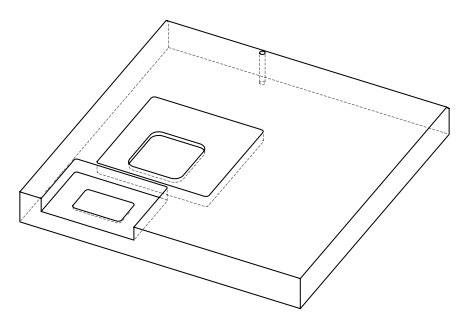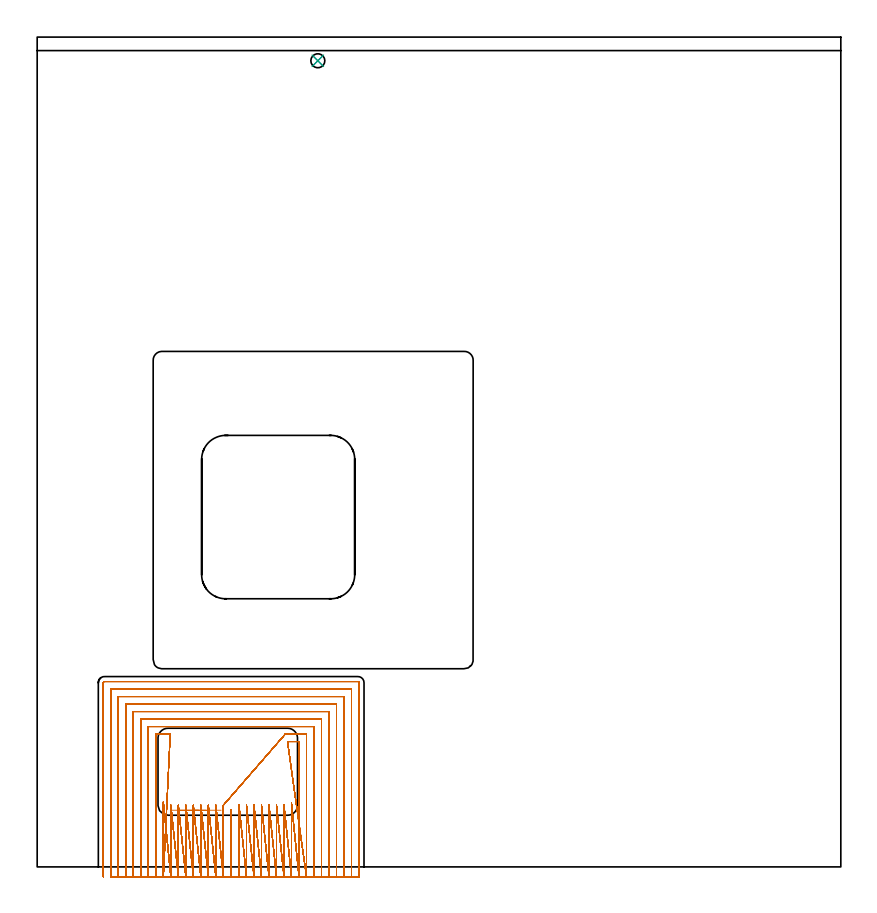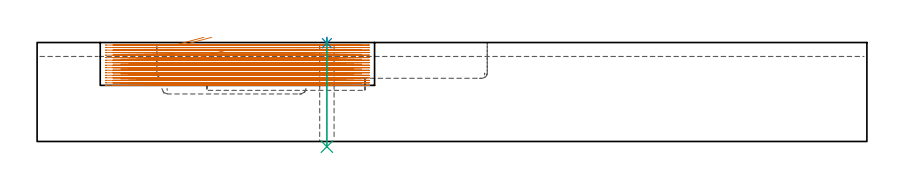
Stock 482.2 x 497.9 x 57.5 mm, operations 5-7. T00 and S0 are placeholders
(PLAN: 7 operations, 5 tool changes, 462 min)
(1 AREA_MILL | FG_CHAMFER_SURFACE | UGT0205_001 | 11.8 min | 15819 mm3)
(2 MILL_RECTANGULAR_POCKET | POCKET_RECTANGULAR_STRAIGHT | UGT0201_089 | Follow Part, ap 2.5, ae 75% | 29.92 min | 129161 mm3)
(3 MILL_RECTANGULAR_POCKET_1 | POCKET_RECTANGULAR_STRAIGHT_1 | UGT0201_089 | Follow Part, ap 2.5, ae 75% | 206.11 min | 758154 mm3)
(4 MILL_RECTANGULAR_POCKET_2 | POCKET_RECTANGULAR_STRAIGHT_2 | UGT0201_006 | Follow Part, ap 7, ae 75% | 1.87 min | 61788 mm3)
(5 MILL_SLOT | SLOT_PARTIAL_RECTANGULAR | NXT0201_008 | Follow Part, ap 1.5, ae 75% | 212.05 min | 345156 mm3)
(6 SPOT_DRILL | STEP1HOLE | NXT0321_9005460120000 | 0.03 min | 25 mm3)
(7 DRILL_THROUGH_HOLE_INTO_CENTER | STEP1HOLE | NXT0301_055 | 0.25 min | 3158 mm3)
(TOOL UGT0205_001 | Chamfer Mill 20 x 3 x 45 deg. | D20 FL50 Z2)
(TOOL UGT0201_089 | End mill 10 mm | D10 R3 FL22 Z4)
(TOOL UGT0201_006 | End Mill 28 mm | D28 FL25 Z2)
(TOOL NXT0201_008 | ENDMILL 6mm [2P460-0600-NA 1630] | D6 FL26 Z6)
(TOOL NXT0321_9005460120000 | NC Spot Drill, 142deg, 12mm, Carbide, Uncoated | D12 PA142 FL30 Z2)
(TOOL NXT0301_055 | Carbide Drill 8.4mm [860.1-0840-042A1-MM 2214] | D8.4 PA140 FL61 Z2)
(OP 5 MILL_SLOT)
G17 G21 G94 G90
T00 M6
G54
G17 G0 G90 X116.6 Y-6. S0 M3
G43 Z67.5 H1
Z56.035
G94 G1 Y-3. F250.
Y34. F500.
X116.2
Y-3.
Y-6. F250.
X121.1
Y-3.
Y34. F500.
Y37. F250.
X125.6 Y-6. F500.
Y-3. F250.
Y34. F500.
Y37. F250.
X130.1 Y-6. F500.
Y-3. F250.
Y34.001 F500.
Y37.001 F250.
X134.6 Y-6. F500.
Y-3. F250.
Y34.001 F500.
Y37.001 F250.
X139.1 Y-6. F500.
Y-3. F250.
Y34.001 F500.
Y37.001 F250.
X143.6 Y-6. F500.
Y-3. F250.
Y34.001 F500.
Y37.001 F250.
X148.1 Y-6. F500.
Y-3. F250.
Y34.001 F500.
Y37.001 F250.
X152.6 Y-6. F500.
Y-3. F250.
Y35.212 F500.
Y38.212 F250.
X157.1 Y-6. F500.
Y-3. F250.
Y75.2 F500.
X153.2
X150.2 F250.
X161.6 Y-6. F500.
Y-3. F250.
Y79.7 F500.
X151.865
X148.865 F250.
X111.7 Y37. F500.
Y34. F250.
Y-3. F500.
Y-6. F250.
X107.2 Y37. F500.
Y34. F250.
Y-3. F500.
Y-6. F250.
X102.7 Y37. F500.
Y34. F250.
Y-3. F500.
Y-6. F250.
X98.2 Y37. F500.
Y34. F250.
Y-3. F500.
Y-6. F250.
X93.7 Y37. F500.
Y34. F250.
Y-3. F500.
Y-6. F250.
X89.2 Y37. F500.
Y34. F250.
Y-3. F500.
Y-6. F250.
G0 X101.362 Y34. Z60.5
G1 X84.7 Z56.035
Y-3. F500.
Y-6. F250.
G0 X96.862 Y34. Z60.5
G1 X80.2 Z56.035
Y-3. F500.
Y-6. F250.
X75.7 Y38.938 F500.
Y35.938 F250.
Y-3. F500.
Y-6. F250.
X79.842 Y79.7 F500.
X76.842 F250.
X71.2 F500.
Y-3.
Y-6. F250.
X166.1
Y-3.
Y84.2 F500.
X66.7
Y-3.
Y-6. F250.
X170.6
Y-3.
Y88.7 F500.
X62.2
Y-3.
Y-6. F250.
X175.1
Y-3.
Y93.2 F500.
X57.7
Y-3.
Y-6. F250.
X179.6
Y-3.
Y97.7 F500.
X53.2
Y-3.
Y-6. F250.
X184.1
Y-3.
Y102.2 F500.
X48.7
Y-3.
Y-6. F250.
X188.6
Y-3.
Y106.7 F500.
X44.2
Y-3.
Y-6. F250.
X193.1
Y-3.
Y110.6 F500.
G3 X192.5 Y111.2 R0.6
G1 X40.3
G3 X39.7 Y110.6 R0.6
G1 Y-3.
Y-6. F250.
G0 X116.6 Z54.571
G1 Y-3.
Y34. F500.
X116.2
Y-3.
Y-6. F250.
X121.1
Y-3.
Y34. F500.
Y37. F250.
X125.6 Y-6. F500.
Y-3. F250.
Y34. F500.
Y37. F250.
X130.1 Y-6. F500.
Y-3. F250.
Y34.001 F500.
Y37.001 F250.
X134.6 Y-6. F500.
Y-3. F250.
Y34.001 F500.
Y37.001 F250.
X139.1 Y-6. F500.
Y-3. F250.
Y34.001 F500.
Y37.001 F250.
X143.6 Y-6. F500.
Y-3. F250.
Y34.001 F500.
Y37.001 F250.
X148.1 Y-6. F500.
Y-3. F250.
Y34.001 F500.
Y37.001 F250.
X152.6 Y-6. F500.
Y-3. F250.
Y35.212 F500.
Y38.212 F250.
X157.1 Y-6. F500.
Y-3. F250.
Y75.2 F500.
X153.2
X150.2 F250.
X161.6 Y-6. F500.
Y-3. F250.
Y79.7 F500.
X151.865
X148.865 F250.
X111.7 Y37. F500.
Y34. F250.
Y-3. F500.
Y-6. F250.
X107.2 Y37. F500.
Y34. F250.
Y-3. F500.
Y-6. F250.
X102.7 Y37. F500.
Y34. F250.
Y-3. F500.
Y-6. F250.
X98.2 Y37. F500.
Y34. F250.
Y-3. F500.
Y-6. F250.
X93.7 Y37. F500.
Y34. F250.
Y-3. F500.
Y-6. F250.
X89.2 Y37. F500.
Y34. F250.
Y-3. F500.
Y-6. F250.
X84.7 Y37. F500.
Y34. F250.
Y-3. F500.
Y-6. F250.
X80.2 Y37. F500.
Y34. F250.
Y-3. F500.
Y-6. F250.
X75.7 Y38.938 F500.
Y35.938 F250.
Y-3. F500.
Y-6. F250.
X79.842 Y79.7 F500.
X76.842 F250.
X71.2 F500.
Y-3.
Y-6. F250.
X166.1
Y-3.
Y84.2 F500.
X66.7
Y-3.
Y-6. F250.
X170.6
Y-3.
Y88.7 F500.
X62.2
Y-3.
Y-6. F250.
X175.1
Y-3.
Y93.2 F500.
X57.7
Y-3.
Y-6. F250.
X179.6
Y-3.
Y97.7 F500.
X53.2
Y-3.
Y-6. F250.
X184.1
Y-3.
Y102.2 F500.
X48.7
Y-3.
Y-6. F250.
X188.6
Y-3.
Y106.7 F500.
X44.2
Y-3.
Y-6. F250.
X193.1
Y-3.
Y110.6 F500.
G3 X192.5 Y111.2 R0.6
G1 X40.3
G3 X39.7 Y110.6 R0.6
G1 Y-3.
Y-6. F250.
G0 X116.6 Z53.106
G1 Y-3.
Y34. F500.
X116.2
Y-3.
Y-6. F250.
X121.1
Y-3.
Y34. F500.
Y37. F250.
X125.6 Y-6. F500.
Y-3. F250.
Y34. F500.
Y37. F250.
X130.1 Y-6. F500.
Y-3. F250.
Y34.001 F500.
Y37.001 F250.
X134.6 Y-6. F500.
Y-3. F250.
Y34.001 F500.
Y37.001 F250.
X139.1 Y-6. F500.
Y-3. F250.
Y34.001 F500.
Y37.001 F250.
X143.6 Y-6. F500.
Y-3. F250.
Y34.001 F500.
Y37.001 F250.
X148.1 Y-6. F500.
Y-3. F250.
Y34.001 F500.
Y37.001 F250.
X152.6 Y-6. F500.
Y-3. F250.
Y35.212 F500.
Y38.212 F250.
X157.1 Y-6. F500.
Y-3. F250.
Y75.2 F500.
X153.2
X150.2 F250.
X161.6 Y-6. F500.
Y-3. F250.
Y79.7 F500.
X151.865
X148.865 F250.
X111.7 Y37. F500.
Y34. F250.
Y-3. F500.
Y-6. F250.
X107.2 Y37. F500.
Y34. F250.
Y-3. F500.
Y-6. F250.
X102.7 Y37. F500.
Y34. F250.
Y-3. F500.
Y-6. F250.
X98.2 Y37. F500.
Y34. F250.
Y-3. F500.
Y-6. F250.
X93.7 Y37. F500.
Y34. F250.
Y-3. F500.
Y-6. F250.
X89.2 Y37. F500.
Y34. F250.
Y-3. F500.
Y-6. F250.
X84.7 Y37. F500.
Y34. F250.
Y-3. F500.
Y-6. F250.
X80.2 Y37. F500.
Y34. F250.
Y-3. F500.
Y-6. F250.
X75.7 Y38.938 F500.
Y35.938 F250.
Y-3. F500.
Y-6. F250.
X79.842 Y79.7 F500.
X76.842 F250.
X71.2 F500.
Y-3.
Y-6. F250.
X166.1
Y-3.
Y84.2 F500.
X66.7
Y-3.
Y-6. F250.
X170.6
Y-3.
Y88.7 F500.
X62.2
Y-3.
Y-6. F250.
X175.1
Y-3.
Y93.2 F500.
X57.7
Y-3.
Y-6. F250.
X179.6
Y-3.
Y97.7 F500.
X53.2
Y-3.
Y-6. F250.
X184.1
Y-3.
Y102.2 F500.
X48.7
Y-3.
Y-6. F250.
X188.6
Y-3.
Y106.7 F500.
X44.2
Y-3.
Y-6. F250.
X193.1
Y-3.
Y110.6 F500.
G3 X192.5 Y111.2 R0.6
G1 X40.3
G3 X39.7 Y110.6 R0.6
G1 Y-3.
Y-6. F250.
G0 X116.6 Z51.641
G1 Y-3.
Y34. F500.
X116.2
Y-3.
Y-6. F250.
X121.1
Y-3.
Y34. F500.
Y37. F250.
X125.6 Y-6. F500.
Y-3. F250.
Y34. F500.
Y37. F250.
X130.1 Y-6. F500.
Y-3. F250.
Y34.001 F500.
Y37.001 F250.
X134.6 Y-6. F500.
Y-3. F250.
Y34.001 F500.
Y37.001 F250.
X139.1 Y-6. F500.
Y-3. F250.
Y34.001 F500.
Y37.001 F250.
X143.6 Y-6. F500.
Y-3. F250.
Y34.001 F500.
Y37.001 F250.
X148.1 Y-6. F500.
Y-3. F250.
Y34.001 F500.
Y37.001 F250.
X152.6 Y-6. F500.
Y-3. F250.
Y35.212 F500.
Y38.212 F250.
X157.1 Y-6. F500.
Y-3. F250.
Y75.2 F500.
X153.2
X150.2 F250.
X161.6 Y-6. F500.
Y-3. F250.
Y79.7 F500.
X151.865
X148.865 F250.
X111.7 Y37. F500.
Y34. F250.
Y-3. F500.
Y-6. F250.
X107.2 Y37. F500.
Y34. F250.
Y-3. F500.
Y-6. F250.
X102.7 Y37. F500.
Y34. F250.
Y-3. F500.
Y-6. F250.
X98.2 Y37. F500.
Y34. F250.
Y-3. F500.
Y-6. F250.
X93.7 Y37. F500.
Y34. F250.
Y-3. F500.
Y-6. F250.
X89.2 Y37. F500.
Y34. F250.
Y-3. F500.
Y-6. F250.
X84.7 Y37. F500.
Y34. F250.
Y-3. F500.
Y-6. F250.
X80.2 Y37. F500.
Y34. F250.
Y-3. F500.
Y-6. F250.
X75.7 Y38.94 F500.
Y35.94 F250.
Y-3. F500.
Y-6. F250.
X79.842 Y79.7 F500.
X76.842 F250.
X71.2 F500.
Y-3.
Y-6. F250.
X166.1
Y-3.
Y84.2 F500.
X66.7
Y-3.
Y-6. F250.
X170.6
Y-3.
Y88.7 F500.
X62.2
Y-3.
Y-6. F250.
X175.1
Y-3.
Y93.2 F500.
X57.7
Y-3.
Y-6. F250.
X179.6
Y-3.
Y97.7 F500.
X53.2
Y-3.
Y-6. F250.
X184.1
Y-3.
Y102.2 F500.
X48.7
Y-3.
Y-6. F250.
X188.6
Y-3.
Y106.7 F500.
X44.2
Y-3.
Y-6. F250.
X193.1
Y-3.
Y110.6 F500.
G3 X192.5 Y111.2 R0.6
G1 X40.3
G3 X39.7 Y110.6 R0.6
G1 Y-3.
Y-6. F250.
G0 X116.6 Z50.176
G1 Y-3.
Y34. F500.
X116.2
Y-3.
Y-6. F250.
X121.1
Y-3.
Y34. F500.
Y37. F250.
X125.6 Y-6. F500.
Y-3. F250.
Y34. F500.
Y37. F250.
X130.1 Y-6. F500.
Y-3. F250.
Y34.001 F500.
Y37.001 F250.
X134.6 Y-6. F500.
Y-3. F250.
Y34.001 F500.
Y37.001 F250.
X139.1 Y-6. F500.
Y-3. F250.
Y34.001 F500.
Y37.001 F250.
X143.6 Y-6. F500.
Y-3. F250.
Y34.001 F500.
Y37.001 F250.
X148.1 Y-6. F500.
Y-3. F250.
Y34.001 F500.
Y37.001 F250.
X152.6 Y-6. F500.
Y-3. F250.
Y35.212 F500.
Y38.212 F250.
X157.1 Y-6. F500.
Y-3. F250.
Y75.2 F500.
X153.2
X150.2 F250.
X161.6 Y-6. F500.
Y-3. F250.
Y79.7 F500.
X151.865
X148.865 F250.
X111.7 Y37. F500.
Y34. F250.
Y-3. F500.
Y-6. F250.
X107.2 Y37. F500.
Y34. F250.
Y-3. F500.
Y-6. F250.
X102.7 Y37. F500.
Y34. F250.
Y-3. F500.
Y-6. F250.
X98.2 Y37. F500.
Y34. F250.
Y-3. F500.
Y-6. F250.
X93.7 Y37. F500.
Y34. F250.
Y-3. F500.
Y-6. F250.
X89.2 Y37. F500.
Y34. F250.
Y-3. F500.
Y-6. F250.
X84.7 Y37. F500.
Y34. F250.
Y-3. F500.
Y-6. F250.
X80.2 Y37. F500.
Y34. F250.
Y-3. F500.
Y-6. F250.
X75.7 Y38.94 F500.
Y35.94 F250.
Y-3. F500.
Y-6. F250.
X79.842 Y79.7 F500.
X76.842 F250.
X71.2 F500.
Y-3.
Y-6. F250.
X166.1
Y-3.
Y84.2 F500.
X66.7
Y-3.
Y-6. F250.
X170.6
Y-3.
Y88.7 F500.
X62.2
Y-3.
Y-6. F250.
X175.1
Y-3.
Y93.2 F500.
X57.7
Y-3.
Y-6. F250.
X179.6
Y-3.
Y97.7 F500.
X53.2
Y-3.
Y-6. F250.
X184.1
Y-3.
Y102.2 F500.
X48.7
Y-3.
Y-6. F250.
X188.6
Y-3.
Y106.7 F500.
X44.2
Y-3.
Y-6. F250.
X193.1
Y-3.
Y110.6 F500.
G3 X192.5 Y111.2 R0.6
G1 X40.3
G3 X39.7 Y110.6 R0.6
G1 Y-3.
Y-6. F250.
G0 X116.6 Z48.712
G1 Y-3.
Y34. F500.
X116.2
Y-3.
Y-6. F250.
X121.1
Y-3.
Y34. F500.
Y37. F250.
X125.6 Y-6. F500.
Y-3. F250.
Y34. F500.
Y37. F250.
X130.1 Y-6. F500.
Y-3. F250.
Y34.001 F500.
Y37.001 F250.
X134.6 Y-6. F500.
Y-3. F250.
Y34.001 F500.
Y37.001 F250.
X139.1 Y-6. F500.
Y-3. F250.
Y34.001 F500.
Y37.001 F250.
X143.6 Y-6. F500.
Y-3. F250.
Y34.001 F500.
Y37.001 F250.
X148.1 Y-6. F500.
Y-3. F250.
Y34.001 F500.
Y37.001 F250.
X152.6 Y-6. F500.
Y-3. F250.
Y35.213 F500.
Y38.213 F250.
X157.1 Y-6. F500.
Y-3. F250.
Y75.2 F500.
X153.2
X150.2 F250.
X161.6 Y-6. F500.
Y-3. F250.
Y79.7 F500.
X151.865
X148.865 F250.
X111.7 Y37. F500.
Y34. F250.
Y-3. F500.
Y-6. F250.
X107.2 Y37. F500.
Y34. F250.
Y-3. F500.
Y-6. F250.
X102.7 Y37. F500.
Y34. F250.
Y-3. F500.
Y-6. F250.
X98.2 Y37. F500.
Y34. F250.
Y-3. F500.
Y-6. F250.
G0 X110.362 Y34. Z53.176
G1 X93.7 Z48.712
Y-3. F500.
Y-6. F250.
X89.2 Y37. F500.
Y34. F250.
Y-3. F500.
Y-6. F250.
X84.7 Y37. F500.
Y34. F250.
Y-3. F500.
Y-6. F250.
X80.2 Y37. F500.
Y34. F250.
Y-3. F500.
Y-6. F250.
X75.7 Y38.939 F500.
Y35.939 F250.
Y-3. F500.
Y-6. F250.
X79.842 Y79.7 F500.
X76.842 F250.
X71.2 F500.
Y-3.
Y-6. F250.
X166.1
Y-3.
Y84.2 F500.
X66.7
Y-3.
Y-6. F250.
X170.6
Y-3.
Y88.7 F500.
X62.2
Y-3.
Y-6. F250.
X175.1
Y-3.
Y93.2 F500.
X57.7
Y-3.
Y-6. F250.
X179.6
Y-3.
Y97.7 F500.
X53.2
Y-3.
Y-6. F250.
X184.1
Y-3.
Y102.2 F500.
X48.7
Y-3.
Y-6. F250.
X188.6
Y-3.
Y106.7 F500.
X44.2
Y-3.
Y-6. F250.
X193.1
Y-3.
Y110.6 F500.
G3 X192.5 Y111.2 R0.6
G1 X40.3
G3 X39.7 Y110.6 R0.6
G1 Y-3.
Y-6. F250.
G0 X116.6 Z47.247
G1 Y-3.
Y34. F500.
X116.2
Y-3.
Y-6. F250.
X121.1
Y-3.
Y34. F500.
Y37. F250.
X125.6 Y-6. F500.
Y-3. F250.
Y34. F500.
Y37. F250.
X130.1 Y-6. F500.
Y-3. F250.
Y34.001 F500.
Y37.001 F250.
X134.6 Y-6. F500.
Y-3. F250.
Y34.001 F500.
Y37.001 F250.
X139.1 Y-6. F500.
Y-3. F250.
Y34.001 F500.
Y37.001 F250.
X143.6 Y-6. F500.
Y-3. F250.
Y34.001 F500.
Y37.001 F250.
X148.1 Y-6. F500.
Y-3. F250.
Y34.001 F500.
Y37.001 F250.
X152.6 Y-6. F500.
Y-3. F250.
Y35.213 F500.
Y38.213 F250.
X157.1 Y-6. F500.
Y-3. F250.
Y75.2 F500.
X153.2
X150.2 F250.
X161.6 Y-6. F500.
Y-3. F250.
Y79.7 F500.
X151.865
X148.865 F250.
X111.7 Y37. F500.
Y34. F250.
Y-3. F500.
Y-6. F250.
X107.2 Y37. F500.
Y34. F250.
Y-3. F500.
Y-6. F250.
X102.7 Y37. F500.
Y34. F250.
Y-3. F500.
Y-6. F250.
X98.2 Y37. F500.
Y34. F250.
Y-3. F500.
Y-6. F250.
X93.7 Y37. F500.
Y34. F250.
Y-3. F500.
Y-6. F250.
X89.2 Y37. F500.
Y34. F250.
Y-3. F500.
Y-6. F250.
X84.7 Y37. F500.
Y34. F250.
Y-3. F500.
Y-6. F250.
X80.2 Y37. F500.
Y34. F250.
Y-3. F500.
Y-6. F250.
X75.7 Y38.939 F500.
Y35.939 F250.
Y-3. F500.
Y-6. F250.
X79.842 Y79.7 F500.
X76.842 F250.
X71.2 F500.
Y-3.
Y-6. F250.
X166.1
Y-3.
Y84.2 F500.
X66.7
Y-3.
Y-6. F250.
X170.6
Y-3.
Y88.7 F500.
X62.2
Y-3.
Y-6. F250.
X175.1
Y-3.
Y93.2 F500.
X57.7
Y-3.
Y-6. F250.
X179.6
Y-3.
Y97.7 F500.
X53.2
Y-3.
Y-6. F250.
X184.1
Y-3.
Y102.2 F500.
X48.7
Y-3.
Y-6. F250.
X188.6
Y-3.
Y106.7 F500.
X44.2
Y-3.
Y-6. F250.
X193.1
Y-3.
Y110.6 F500.
G3 X192.5 Y111.2 R0.6
G1 X40.3
G3 X39.7 Y110.6 R0.6
G1 Y-3.
Y-6. F250.
G0 X116.6 Z45.782
G1 Y-3.
Y34. F500.
X116.2
Y-3.
Y-6. F250.
X121.1
Y-3.
Y34. F500.
Y37. F250.
X125.6 Y-6. F500.
Y-3. F250.
Y34. F500.
Y37. F250.
X130.1 Y-6. F500.
Y-3. F250.
Y34.001 F500.
Y37.001 F250.
X134.6 Y-6. F500.
Y-3. F250.
Y34.001 F500.
Y37.001 F250.
X139.1 Y-6. F500.
Y-3. F250.
Y34.001 F500.
Y37.001 F250.
X143.6 Y-6. F500.
Y-3. F250.
Y34.001 F500.
Y37.001 F250.
X148.1 Y-6. F500.
Y-3. F250.
Y34.001 F500.
Y37.001 F250.
X152.6 Y-6. F500.
Y-3. F250.
Y35.212 F500.
Y38.212 F250.
X157.1 Y-6. F500.
Y-3. F250.
Y75.2 F500.
X153.2
X150.2 F250.
X161.6 Y-6. F500.
Y-3. F250.
Y79.7 F500.
X151.865
X148.865 F250.
X111.7 Y37. F500.
Y34. F250.
Y-3. F500.
Y-6. F250.
X107.2 Y37. F500.
Y34. F250.
Y-3. F500.
Y-6. F250.
X102.7 Y37. F500.
Y34. F250.
Y-3. F500.
Y-6. F250.
X98.2 Y37. F500.
Y34. F250.
Y-3. F500.
Y-6. F250.
X93.7 Y37. F500.
Y34. F250.
Y-3. F500.
Y-6. F250.
X89.2 Y37. F500.
Y34. F250.
Y-3. F500.
Y-6. F250.
X84.7 Y37. F500.
Y34. F250.
Y-3. F500.
Y-6. F250.
X80.2 Y37. F500.
Y34. F250.
Y-3. F500.
Y-6. F250.
X75.7 Y38.938 F500.
Y35.938 F250.
Y-3. F500.
Y-6. F250.
X79.842 Y79.7 F500.
X76.842 F250.
X71.2 F500.
Y-3.
Y-6. F250.
X166.1
Y-3.
Y84.2 F500.
X66.7
Y-3.
Y-6. F250.
X170.6
Y-3.
Y88.7 F500.
X62.2
Y-3.
Y-6. F250.
X175.1
Y-3.
Y93.2 F500.
X57.7
Y-3.
Y-6. F250.
X179.6
Y-3.
Y97.7 F500.
X53.2
Y-3.
Y-6. F250.
X184.1
Y-3.
Y102.2 F500.
X48.7
Y-3.
Y-6. F250.
X188.6
Y-3.
Y106.7 F500.
X44.2
Y-3.
Y-6. F250.
X193.1
Y-3.
Y110.6 F500.
G3 X192.5 Y111.2 R0.6
G1 X40.3
G3 X39.7 Y110.6 R0.6
G1 Y-3.
Y-6. F250.
G0 X116.6 Z44.318
G1 Y-3.
Y34. F500.
X116.2
Y-3.
Y-6. F250.
X121.1
Y-3.
Y34. F500.
Y37. F250.
X125.6 Y-6. F500.
Y-3. F250.
Y34. F500.
Y37. F250.
X130.1 Y-6. F500.
Y-3. F250.
Y34.001 F500.
Y37.001 F250.
X134.6 Y-6. F500.
Y-3. F250.
Y34.001 F500.
Y37.001 F250.
X139.1 Y-6. F500.
Y-3. F250.
Y34.001 F500.
Y37.001 F250.
X143.6 Y-6. F500.
Y-3. F250.
Y34.001 F500.
Y37.001 F250.
X148.1 Y-6. F500.
Y-3. F250.
Y34.001 F500.
Y37.001 F250.
X152.6 Y-6. F500.
Y-3. F250.
Y35.212 F500.
Y38.212 F250.
X157.1 Y-6. F500.
Y-3. F250.
Y75.2 F500.
X153.2
X150.2 F250.
X161.6 Y-6. F500.
Y-3. F250.
Y79.7 F500.
X151.865
X148.865 F250.
X111.7 Y37. F500.
Y34. F250.
Y-3. F500.
Y-6. F250.
X107.2 Y37. F500.
Y34. F250.
Y-3. F500.
Y-6. F250.
X102.7 Y37. F500.
Y34. F250.
Y-3. F500.
Y-6. F250.
X98.2 Y37. F500.
Y34. F250.
Y-3. F500.
Y-6. F250.
X93.7 Y37. F500.
Y34. F250.
Y-3. F500.
Y-6. F250.
X89.2 Y37. F500.
Y34. F250.
Y-3. F500.
Y-6. F250.
X84.7 Y37. F500.
Y34. F250.
Y-3. F500.
Y-6. F250.
X80.2 Y37. F500.
Y34. F250.
Y-3. F500.
Y-6. F250.
X75.7 Y38.938 F500.
Y35.938 F250.
Y-3. F500.
Y-6. F250.
X79.842 Y79.7 F500.
X76.842 F250.
X71.2 F500.
Y-3.
Y-6. F250.
X166.1
Y-3.
Y84.2 F500.
X66.7
Y-3.
Y-6. F250.
X170.6
Y-3.
Y88.7 F500.
X62.2
Y-3.
Y-6. F250.
X175.1
Y-3.
Y93.2 F500.
X57.7
Y-3.
Y-6. F250.
X179.6
Y-3.
Y97.7 F500.
X53.2
Y-3.
Y-6. F250.
X184.1
Y-3.
Y102.2 F500.
X48.7
Y-3.
Y-6. F250.
X188.6
Y-3.
Y106.7 F500.
X44.2
Y-3.
Y-6. F250.
X193.1
Y-3.
Y110.6 F500.
G3 X192.5 Y111.2 R0.6
G1 X40.3
G3 X39.7 Y110.6 R0.6
G1 Y-3.
Y-6. F250.
G0 X116.6 Z42.853
G1 Y-3.
Y34. F500.
X116.2
Y-3.
Y-6. F250.
X121.1
Y-3.
Y34. F500.
Y37. F250.
X125.6 Y-6. F500.
Y-3. F250.
Y34. F500.
Y37. F250.
X130.1 Y-6. F500.
Y-3. F250.
Y34.001 F500.
Y37.001 F250.
X134.6 Y-6. F500.
Y-3. F250.
Y34.001 F500.
Y37.001 F250.
X139.1 Y-6. F500.
Y-3. F250.
Y34.001 F500.
Y37.001 F250.
X143.6 Y-6. F500.
Y-3. F250.
Y34.001 F500.
Y37.001 F250.
X148.1 Y-6. F500.
Y-3. F250.
Y34.001 F500.
Y37.001 F250.
X152.6 Y-6. F500.
Y-3. F250.
Y35.212 F500.
Y38.212 F250.
X157.1 Y-6. F500.
Y-3. F250.
Y75.2 F500.
X153.2
X150.2 F250.
X161.6 Y-6. F500.
Y-3. F250.
Y79.7 F500.
X151.865
X148.865 F250.
X111.7 Y37. F500.
Y34. F250.
Y-3. F500.
Y-6. F250.
X107.2 Y37. F500.
Y34. F250.
Y-3. F500.
Y-6. F250.
X102.7 Y37. F500.
Y34. F250.
Y-3. F500.
Y-6. F250.
X98.2 Y37. F500.
Y34. F250.
Y-3. F500.
Y-6. F250.
X93.7 Y37. F500.
Y34. F250.
Y-3. F500.
Y-6. F250.
X89.2 Y37. F500.
Y34. F250.
Y-3. F500.
Y-6. F250.
X84.7 Y37. F500.
Y34. F250.
Y-3. F500.
Y-6. F250.
X80.2 Y37. F500.
Y34. F250.
Y-3. F500.
Y-6. F250.
X75.7 Y38.938 F500.
Y35.938 F250.
Y-3. F500.
Y-6. F250.
X79.842 Y79.7 F500.
X76.842 F250.
X71.2 F500.
Y-3.
Y-6. F250.
X166.1
Y-3.
Y84.2 F500.
X66.7
Y-3.
Y-6. F250.
X170.6
Y-3.
Y88.7 F500.
X62.2
Y-3.
Y-6. F250.
X175.1
Y-3.
Y93.2 F500.
X57.7
Y-3.
Y-6. F250.
X179.6
Y-3.
Y97.7 F500.
X53.2
Y-3.
Y-6. F250.
X184.1
Y-3.
Y102.2 F500.
X48.7
Y-3.
Y-6. F250.
X188.6
Y-3.
Y106.7 F500.
X44.2
Y-3.
Y-6. F250.
X193.1
Y-3.
Y110.6 F500.
G3 X192.5 Y111.2 R0.6
G1 X40.3
G3 X39.7 Y110.6 R0.6
G1 Y-3.
Y-6. F250.
G0 X116.6 Z41.388
G1 Y-3.
Y34. F500.
X116.2
Y-3.
Y-6. F250.
X121.1
Y-3.
Y34. F500.
Y37. F250.
X125.6 Y-6. F500.
Y-3. F250.
Y34. F500.
Y37. F250.
X130.1 Y-6. F500.
Y-3. F250.
Y34.001 F500.
Y37.001 F250.
X134.6 Y-6. F500.
Y-3. F250.
Y34.001 F500.
Y37.001 F250.
X139.1 Y-6. F500.
Y-3. F250.
Y34.001 F500.
Y37.001 F250.
X143.6 Y-6. F500.
Y-3. F250.
Y34.001 F500.
Y37.001 F250.
X148.1 Y-6. F500.
Y-3. F250.
Y34.001 F500.
Y37.001 F250.
X152.6 Y-6. F500.
Y-3. F250.
Y35.212 F500.
Y38.212 F250.
X157.1 Y-6. F500.
Y-3. F250.
Y75.2 F500.
X153.2
X150.2 F250.
X161.6 Y-6. F500.
Y-3. F250.
Y79.7 F500.
X151.865
X148.865 F250.
X111.7 Y37. F500.
Y34. F250.
Y-3. F500.
Y-6. F250.
X107.2 Y37. F500.
Y34. F250.
Y-3. F500.
Y-6. F250.
X102.7 Y37. F500.
Y34. F250.
Y-3. F500.
Y-6. F250.
X98.2 Y37. F500.
Y34. F250.
Y-3. F500.
Y-6. F250.
X93.7 Y37. F500.
Y34. F250.
Y-3. F500.
Y-6. F250.
X89.2 Y37. F500.
Y34. F250.
Y-3. F500.
Y-6. F250.
X84.7 Y37. F500.
Y34. F250.
Y-3. F500.
Y-6. F250.
X80.2 Y37. F500.
Y34. F250.
Y-3. F500.
Y-6. F250.
X75.7 Y38.938 F500.
Y35.938 F250.
Y-3. F500.
Y-6. F250.
X79.842 Y79.7 F500.
X76.842 F250.
X71.2 F500.
Y-3.
Y-6. F250.
X166.1
Y-3.
Y84.2 F500.
X66.7
Y-3.
Y-6. F250.
X170.6
Y-3.
Y88.7 F500.
X62.2
Y-3.
Y-6. F250.
X175.1
Y-3.
Y93.2 F500.
X57.7
Y-3.
Y-6. F250.
X179.6
Y-3.
Y97.7 F500.
X53.2
Y-3.
Y-6. F250.
X184.1
Y-3.
Y102.2 F500.
X48.7
Y-3.
Y-6. F250.
X188.6
Y-3.
Y106.7 F500.
X44.2
Y-3.
Y-6. F250.
X193.1
Y-3.
Y110.6 F500.
G3 X192.5 Y111.2 R0.6
G1 X40.3
G3 X39.7 Y110.6 R0.6
G1 Y-3.
Y-6. F250.
G0 X116.6 Z39.924
G1 Y-3.
Y34. F500.
X116.2
Y-3.
Y-6. F250.
X121.1
Y-3.
Y34. F500.
Y37. F250.
X125.6 Y-6. F500.
Y-3. F250.
Y34. F500.
Y37. F250.
X130.1 Y-6. F500.
Y-3. F250.
Y34.001 F500.
Y37.001 F250.
X134.6 Y-6. F500.
Y-3. F250.
Y34.001 F500.
Y37.001 F250.
X139.1 Y-6. F500.
Y-3. F250.
Y34.001 F500.
Y37.001 F250.
X143.6 Y-6. F500.
Y-3. F250.
Y34.001 F500.
Y37.001 F250.
X148.1 Y-6. F500.
Y-3. F250.
Y34.001 F500.
Y37.001 F250.
X152.6 Y-6. F500.
Y-3. F250.
Y35.212 F500.
Y38.212 F250.
X157.1 Y-6. F500.
Y-3. F250.
Y75.2 F500.
X153.2
X150.2 F250.
X161.6 Y-6. F500.
Y-3. F250.
Y79.7 F500.
X151.865
X148.865 F250.
X111.7 Y37. F500.
Y34. F250.
Y-3. F500.
Y-6. F250.
X107.2 Y37. F500.
Y34. F250.
Y-3. F500.
Y-6. F250.
X102.7 Y37. F500.
Y34. F250.
Y-3. F500.
Y-6. F250.
X98.2 Y37. F500.
Y34. F250.
Y-3. F500.
Y-6. F250.
X93.7 Y37. F500.
Y34. F250.
Y-3. F500.
Y-6. F250.
X89.2 Y37. F500.
Y34. F250.
Y-3. F500.
Y-6. F250.
X84.7 Y37. F500.
Y34. F250.
Y-3. F500.
Y-6. F250.
X80.2 Y37. F500.
Y34. F250.
Y-3. F500.
Y-6. F250.
X75.7 Y38.938 F500.
Y35.938 F250.
Y-3. F500.
Y-6. F250.
X79.842 Y79.7 F500.
X76.842 F250.
X71.2 F500.
Y-3.
Y-6. F250.
X166.1
Y-3.
Y84.2 F500.
X66.7
Y-3.
Y-6. F250.
X170.6
Y-3.
Y88.7 F500.
X62.2
Y-3.
Y-6. F250.
X175.1
Y-3.
Y93.2 F500.
X57.7
Y-3.
Y-6. F250.
X179.6
Y-3.
Y97.7 F500.
X53.2
Y-3.
Y-6. F250.
X184.1
Y-3.
Y102.2 F500.
X48.7
Y-3.
Y-6. F250.
X188.6
Y-3.
Y106.7 F500.
X44.2
Y-3.
Y-6. F250.
X193.1
Y-3.
Y110.6 F500.
G3 X192.5 Y111.2 R0.6
G1 X40.3
G3 X39.7 Y110.6 R0.6
G1 Y-3.
Y-6. F250.
G0 X116.6 Z38.459
G1 Y-3.
Y34. F500.
X116.2
Y-3.
Y-6. F250.
X121.1
Y-3.
Y34. F500.
Y37. F250.
X125.6 Y-6. F500.
Y-3. F250.
Y34. F500.
Y37. F250.
X130.1 Y-6. F500.
Y-3. F250.
Y34.001 F500.
Y37.001 F250.
X134.6 Y-6. F500.
Y-3. F250.
Y34.001 F500.
Y37.001 F250.
X139.1 Y-6. F500.
Y-3. F250.
Y34.001 F500.
Y37.001 F250.
X143.6 Y-6. F500.
Y-3. F250.
Y34.001 F500.
Y37.001 F250.
X148.1 Y-6. F500.
Y-3. F250.
Y34.001 F500.
Y37.001 F250.
X152.6 Y-6. F500.
Y-3. F250.
Y35.212 F500.
Y38.212 F250.
X157.1 Y-6. F500.
Y-3. F250.
Y75.2 F500.
X153.2
X150.2 F250.
X161.6 Y-6. F500.
Y-3. F250.
Y79.7 F500.
X151.865
X148.865 F250.
X111.7 Y37. F500.
Y34. F250.
Y-3. F500.
Y-6. F250.
X107.2 Y37. F500.
Y34. F250.
Y-3. F500.
Y-6. F250.
X102.7 Y37. F500.
Y34. F250.
Y-3. F500.
Y-6. F250.
X98.2 Y37. F500.
Y34. F250.
Y-3. F500.
Y-6. F250.
X93.7 Y37. F500.
Y34. F250.
Y-3. F500.
Y-6. F250.
X89.2 Y37. F500.
Y34. F250.
Y-3. F500.
Y-6. F250.
X84.7 Y37. F500.
Y34. F250.
Y-3. F500.
Y-6. F250.
X80.2 Y37. F500.
Y34. F250.
Y-3. F500.
Y-6. F250.
X75.7 Y38.94 F500.
Y35.94 F250.
Y-3. F500.
Y-6. F250.
X79.842 Y79.7 F500.
X76.842 F250.
X71.2 F500.
Y-3.
Y-6. F250.
X166.1
Y-3.
Y84.2 F500.
X66.7
Y-3.
Y-6. F250.
X170.6
Y-3.
Y88.7 F500.
X62.2
Y-3.
Y-6. F250.
X175.1
Y-3.
Y93.2 F500.
X57.7
Y-3.
Y-6. F250.
X179.6
Y-3.
Y97.7 F500.
X53.2
Y-3.
Y-6. F250.
X184.1
Y-3.
Y102.2 F500.
X48.7
Y-3.
Y-6. F250.
X188.6
Y-3.
Y106.7 F500.
X44.2
Y-3.
Y-6. F250.
X193.1
Y-3.
Y110.6 F500.
G3 X192.5 Y111.2 R0.6
G1 X40.3
G3 X39.7 Y110.6 R0.6
G1 Y-3.
Y-6. F250.
G0 X116.6 Z36.994
G1 Y-3.
Y34. F500.
X116.2
Y-3.
Y-6. F250.
X121.1
Y-3.
Y34. F500.
Y37. F250.
X125.6 Y-6. F500.
Y-3. F250.
Y34. F500.
Y37. F250.
X130.1 Y-6. F500.
Y-3. F250.
Y34.001 F500.
Y37.001 F250.
X134.6 Y-6. F500.
Y-3. F250.
Y34.001 F500.
Y37.001 F250.
X139.1 Y-6. F500.
Y-3. F250.
Y34.001 F500.
Y37.001 F250.
X143.6 Y-6. F500.
Y-3. F250.
Y34.001 F500.
Y37.001 F250.
X148.1 Y-6. F500.
Y-3. F250.
Y34.001 F500.
Y37.001 F250.
X152.6 Y-6. F500.
Y-3. F250.
Y35.212 F500.
Y38.212 F250.
X157.1 Y-6. F500.
Y-3. F250.
Y75.2 F500.
X153.2
X150.2 F250.
X161.6 Y-6. F500.
Y-3. F250.
Y79.7 F500.
X151.865
X148.865 F250.
X111.7 Y37. F500.
Y34. F250.
Y-3. F500.
Y-6. F250.
X107.2 Y37. F500.
Y34. F250.
Y-3. F500.
Y-6. F250.
X102.7 Y37. F500.
Y34. F250.
Y-3. F500.
Y-6. F250.
X98.2 Y37. F500.
Y34. F250.
Y-3. F500.
Y-6. F250.
X93.7 Y37. F500.
Y34. F250.
Y-3. F500.
Y-6. F250.
X89.2 Y37. F500.
Y34. F250.
Y-3. F500.
Y-6. F250.
X84.7 Y37. F500.
Y34. F250.
Y-3. F500.
Y-6. F250.
X80.2 Y37. F500.
Y34. F250.
Y-3. F500.
Y-6. F250.
X75.7 Y38.94 F500.
Y35.94 F250.
Y-3. F500.
Y-6. F250.
X79.842 Y79.7 F500.
X76.842 F250.
X71.2 F500.
Y-3.
Y-6. F250.
X166.1
Y-3.
Y84.2 F500.
X66.7
Y-3.
Y-6. F250.
X170.6
Y-3.
Y88.7 F500.
X62.2
Y-3.
Y-6. F250.
X175.1
Y-3.
Y93.2 F500.
X57.7
Y-3.
Y-6. F250.
X179.6
Y-3.
Y97.7 F500.
X53.2
Y-3.
Y-6. F250.
X184.1
Y-3.
Y102.2 F500.
X48.7
Y-3.
Y-6. F250.
X188.6
Y-3.
Y106.7 F500.
X44.2
Y-3.
Y-6. F250.
X193.1
Y-3.
Y110.6 F500.
G3 X192.5 Y111.2 R0.6
G1 X40.3
G3 X39.7 Y110.6 R0.6
G1 Y-3.
Y-6. F250.
G0 X116.6 Z35.529
G1 Y-3.
Y34. F500.
X116.2
Y-3.
Y-6. F250.
X121.1
Y-3.
Y34. F500.
Y37. F250.
X125.6 Y-6. F500.
Y-3. F250.
Y34. F500.
Y37. F250.
X130.1 Y-6. F500.
Y-3. F250.
Y34.001 F500.
Y37.001 F250.
X134.6 Y-6. F500.
Y-3. F250.
Y34.001 F500.
Y37.001 F250.
X139.1 Y-6. F500.
Y-3. F250.
Y34.001 F500.
Y37.001 F250.
X143.6 Y-6. F500.
Y-3. F250.
Y34.001 F500.
Y37.001 F250.
X148.1 Y-6. F500.
Y-3. F250.
Y34.001 F500.
Y37.001 F250.
X152.6 Y-6. F500.
Y-3. F250.
Y35.212 F500.
Y38.212 F250.
X157.1 Y-6. F500.
Y-3. F250.
Y75.2 F500.
X153.2
X150.2 F250.
X161.6 Y-6. F500.
Y-3. F250.
Y79.7 F500.
X151.865
X148.865 F250.
X111.7 Y37. F500.
Y34. F250.
Y-3. F500.
Y-6. F250.
X107.2 Y37. F500.
Y34. F250.
Y-3. F500.
Y-6. F250.
X102.7 Y37. F500.
Y34. F250.
Y-3. F500.
Y-6. F250.
X98.2 Y37. F500.
Y34. F250.
Y-3. F500.
Y-6. F250.
X93.7 Y37. F500.
Y34. F250.
Y-3. F500.
Y-6. F250.
X89.2 Y37. F500.
Y34. F250.
Y-3. F500.
Y-6. F250.
X84.7 Y37. F500.
Y34. F250.
Y-3. F500.
Y-6. F250.
X80.2 Y37. F500.
Y34. F250.
Y-3. F500.
Y-6. F250.
X75.7 Y38.939 F500.
Y35.939 F250.
Y-3. F500.
Y-6. F250.
X79.842 Y79.7 F500.
X76.842 F250.
X71.2 F500.
Y-3.
Y-6. F250.
X166.1
Y-3.
Y84.2 F500.
X66.7
Y-3.
Y-6. F250.
X170.6
Y-3.
Y88.7 F500.
X62.2
Y-3.
Y-6. F250.
X175.1
Y-3.
Y93.2 F500.
X57.7
Y-3.
Y-6. F250.
X179.6
Y-3.
Y97.7 F500.
X53.2
Y-3.
Y-6. F250.
X184.1
Y-3.
Y102.2 F500.
X48.7
Y-3.
Y-6. F250.
X188.6
Y-3.
Y106.7 F500.
X44.2
Y-3.
Y-6. F250.
X193.1
Y-3.
Y110.6 F500.
G3 X192.5 Y111.2 R0.6
G1 X40.3
G3 X39.7 Y110.6 R0.6
G1 Y-3.
Y-6. F250.
G0 X116.6 Z34.065
G1 Y-3.
Y34. F500.
X116.2
Y-3.
Y-6. F250.
X121.1
Y-3.
Y34. F500.
Y37. F250.
X125.6 Y-6. F500.
Y-3. F250.
Y34. F500.
Y37. F250.
X130.1 Y-6. F500.
Y-3. F250.
Y34.001 F500.
Y37.001 F250.
X134.6 Y-6. F500.
Y-3. F250.
Y34.001 F500.
Y37.001 F250.
X139.1 Y-6. F500.
Y-3. F250.
Y34.001 F500.
Y37.001 F250.
X143.6 Y-6. F500.
Y-3. F250.
Y34.001 F500.
Y37.001 F250.
X148.1 Y-6. F500.
Y-3. F250.
Y34.001 F500.
Y37.001 F250.
X152.6 Y-6. F500.
Y-3. F250.
Y35.212 F500.
Y38.212 F250.
X157.1 Y-6. F500.
Y-3. F250.
Y75.2 F500.
X153.2
X150.2 F250.
X161.6 Y-6. F500.
Y-3. F250.
Y79.7 F500.
X151.865
X148.865 F250.
X111.7 Y37. F500.
Y34. F250.
Y-3. F500.
Y-6. F250.
X107.2 Y37. F500.
Y34. F250.
Y-3. F500.
Y-6. F250.
X102.7 Y37. F500.
Y34. F250.
Y-3. F500.
Y-6. F250.
X98.2 Y37. F500.
Y34. F250.
Y-3. F500.
Y-6. F250.
X93.7 Y37. F500.
Y34. F250.
Y-3. F500.
Y-6. F250.
X89.2 Y37. F500.
Y34. F250.
Y-3. F500.
Y-6. F250.
X84.7 Y37. F500.
Y34. F250.
Y-3. F500.
Y-6. F250.
X80.2 Y37. F500.
Y34. F250.
Y-3. F500.
Y-6. F250.
X75.7 Y38.939 F500.
Y35.939 F250.
Y-3. F500.
Y-6. F250.
X79.842 Y79.7 F500.
X76.842 F250.
X71.2 F500.
Y-3.
Y-6. F250.
X166.1
Y-3.
Y84.2 F500.
X66.7
Y-3.
Y-6. F250.
X170.6
Y-3.
Y88.7 F500.
X62.2
Y-3.
Y-6. F250.
X175.1
Y-3.
Y93.2 F500.
X57.7
Y-3.
Y-6. F250.
X179.6
Y-3.
Y97.7 F500.
X53.2
Y-3.
Y-6. F250.
X184.1
Y-3.
Y102.2 F500.
X48.7
Y-3.
Y-6. F250.
X188.6
Y-3.
Y106.7 F500.
X44.2
Y-3.
Y-6. F250.
X193.1
Y-3.
Y110.6 F500.
G3 X192.5 Y111.2 R0.6
G1 X40.3
G3 X39.7 Y110.6 R0.6
G1 Y-3.
Y-6. F250.
G0 X116.6 Z32.6
G1 Y-3.
Y34. F500.
X116.2
Y-3.
Y-6. F250.
X121.1
Y-3.
Y34. F500.
Y37. F250.
X125.6 Y-6. F500.
Y-3. F250.
Y34. F500.
Y37. F250.
X130.1 Y-6. F500.
Y-3. F250.
Y34.001 F500.
Y37.001 F250.
X134.6 Y-6. F500.
Y-3. F250.
Y34.001 F500.
Y37.001 F250.
X139.1 Y-6. F500.
Y-3. F250.
Y34.001 F500.
Y37.001 F250.
X143.6 Y-6. F500.
Y-3. F250.
Y34.001 F500.
Y37.001 F250.
X148.1 Y-6. F500.
Y-3. F250.
Y34.001 F500.
Y37.001 F250.
X152.6 Y-6. F500.
Y-3. F250.
Y35.212 F500.
Y38.212 F250.
X157.1 Y-6. F500.
Y-3. F250.
Y75.2 F500.
X153.2
X150.2 F250.
X161.6 Y-6. F500.
Y-3. F250.
Y79.7 F500.
X151.865
X148.865 F250.
X111.7 Y37. F500.
Y34. F250.
Y-3. F500.
Y-6. F250.
X107.2 Y37. F500.
Y34. F250.
Y-3. F500.
Y-6. F250.
X102.7 Y37. F500.
Y34. F250.
Y-3. F500.
Y-6. F250.
X98.2 Y37. F500.
Y34. F250.
Y-3. F500.
Y-6. F250.
X93.7 Y37. F500.
Y34. F250.
Y-3. F500.
Y-6. F250.
X89.2 Y37. F500.
Y34. F250.
Y-3. F500.
Y-6. F250.
X84.7 Y37. F500.
Y34. F250.
Y-3. F500.
Y-6. F250.
X80.2 Y37. F500.
Y34. F250.
Y-3. F500.
Y-6. F250.
X75.7 Y38.939 F500.
Y35.939 F250.
Y-3. F500.
Y-6. F250.
X79.842 Y79.7 F500.
X76.842 F250.
X71.2 F500.
Y-3.
Y-6. F250.
X166.1
Y-3.
Y84.2 F500.
X66.7
Y-3.
Y-6. F250.
X170.6
Y-3.
Y88.7 F500.
X62.2
Y-3.
Y-6. F250.
X175.1
Y-3.
Y93.2 F500.
X57.7
Y-3.
Y-6. F250.
X179.6
Y-3.
Y97.7 F500.
X53.2
Y-3.
Y-6. F250.
X184.1
Y-3.
Y102.2 F500.
X48.7
Y-3.
Y-6. F250.
X188.6
Y-3.
Y106.7 F500.
X44.2
Y-3.
Y-6. F250.
X193.1
Y-3.
Y110.6 F500.
G3 X192.5 Y111.2 R0.6
G1 X40.3
G3 X39.7 Y110.6 R0.6
G1 Y-3.
Y-6. F250.
G0 Z67.5
M5
M2
(OP 6 SPOT_DRILL)
G17 G21 G94 G90
T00 M6
G54
G17 G0 G90 X168.4 Y483.7 S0 M3
G43 Z67.5 H0
G94 G81 G98 Z57.138 F250. R60.5
G80
M5
M2
(OP 7 DRILL_THROUGH_HOLE_INTO_CENTER)
G17 G21 G94 G90
T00 M6
G54
G17 G0 G90 X168.4 Y483.7 S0 M3
G43 Z67.5 H1
G94 G73 G98 Z-3.029 F250. Q7.566 R59.5
G80
M5
M2
